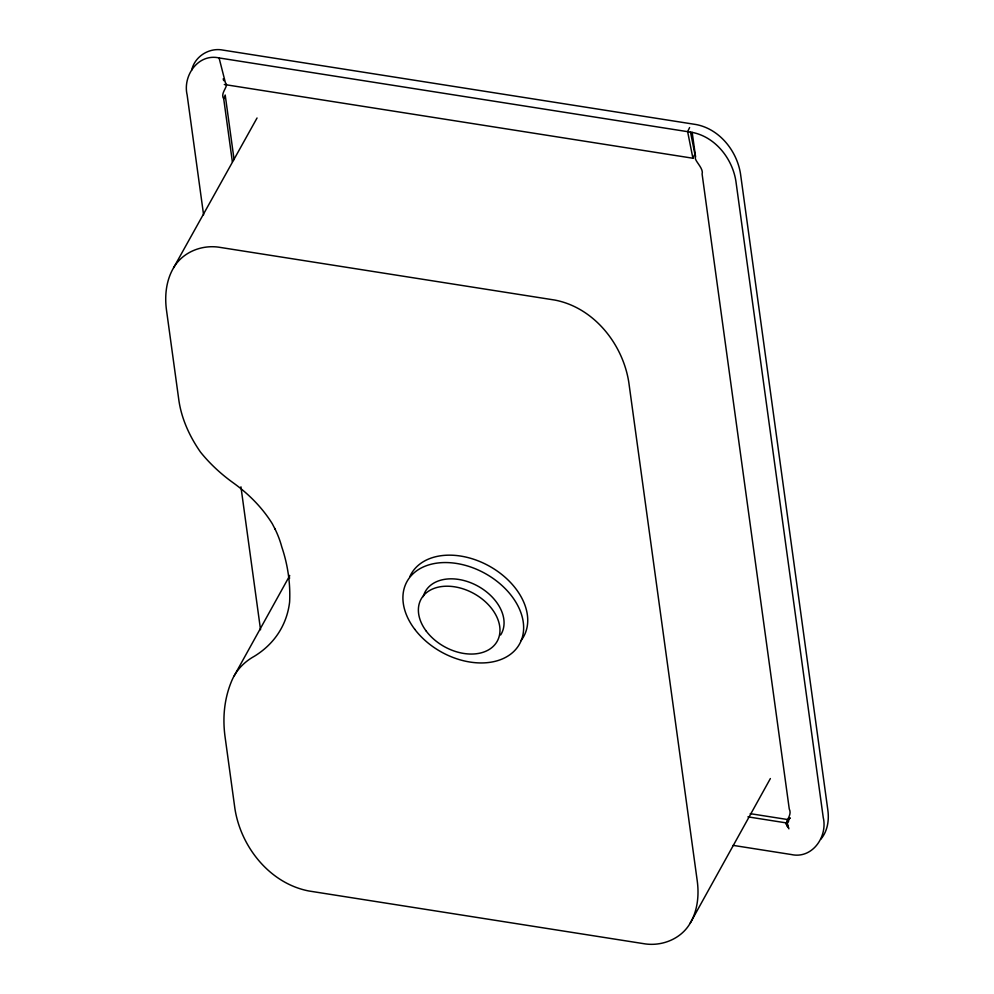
<?xml version="1.0" encoding="UTF-8"?>
<svg xmlns="http://www.w3.org/2000/svg" width="994" height="994" viewBox="0 0 994 994"><rect width="100%" height="100%" fill="white"/><g stroke="black" fill="none" stroke-linecap="round" stroke-linejoin="round"><path stroke-width="1.49" d="M191.693 70.139C194.725 56.335 209.349 47.277 223.078 50.122L696.21 124.561C719.644 129.096 736.989 151.026 740.53 173.975L827.865 810.272C829.22 820.298 827.555 831.257 820.845 839.172M232.372 161.836L223.712 98.804L225.203 95.039L234.075 159.599M689.612 127.543L687.637 131.655L692.905 158.232L224.321 84.502M692.905 158.232L694.881 154.12L690.482 131.966M257.048 117.988L173.602 267.759C166.197 280.333 164.569 295.429 166.433 309.706L178.783 399.687A142.13 99.263 29 0 0 200.54 452.158A127.953 89.361 29 0 0 233.267 482.86A117.031 81.732 29 0 1 272.319 523.776L275.288 529.529A120.038 83.831 29 0 1 281.774 546.911C287.751 564.53 290.559 583.466 289.614 602.041A144.105 100.642 29 0 1 254.315 656.288A97.474 68.077 29 0 0 231.813 680.629A192.612 134.525 29 0 0 225.079 736.939L234.907 808.607C240.809 846.863 269.734 883.405 308.774 890.972L643.292 943.604C661.172 946.835 680.828 939.318 690.134 923.302L770.375 778.55M690.134 923.302C697.527 910.728 699.155 895.619 697.303 881.355L628.817 382.454C622.927 344.197 594.002 307.655 554.963 300.089L220.444 247.456C202.565 244.226 182.896 251.743 173.602 267.759M785.856 823.504L788.59 827.729C782.079 822.237 793.026 816.546 789.261 808.967L702.112 174.074C704.038 168.073 693.191 159.872 695.589 156.791L692.159 132.376L219.078 57.938C198.117 53.229 182.561 75.805 187.133 94.927L203.584 214.803M234.249 675.709L289.739 575.601M747.923 816.857L787.037 823.02L788.453 820.87M788.192 826.3L787.285 823.032L788.739 820.895M789.261 818.969L790.118 817.801L787.571 821.181M786.055 822.982L788.528 819.677L750.234 813.664M786.751 822.311L788.428 820.087M733.112 845.372L791.299 854.529C812.26 859.238 827.816 836.662 823.243 817.54L735.908 181.268C732.404 158.605 715.32 136.861 692.159 132.376M223.439 80.079L223.998 80.738L223.19 78.824M274.717 528.398L275.201 529.355M787.869 826.623L788.901 828.834M219.078 57.938L225.439 82.813C229.477 85.819 219.674 93.038 223.712 98.804M787.347 825.306L787.447 825.964M289.13 575.364L289.552 578.433M240.933 486.836L260.552 629.761M423.245 596.624A43.5 30.379 29 0 1 475.455 584.845A43.5 30.379 29 0 1 500.641 634.967M409.938 576.383A64.374 44.966 29 0 1 490.626 566.866A64.374 44.966 29 0 1 520.993 640.621M426.327 631.227A43.5 30.379 29 0 0 496.553 642.348A43.5 30.379 29 0 0 454.656 586.82A43.5 30.379 29 0 0 426.327 631.227M414.672 629.19A64.374 44.966 29 0 0 518.595 645.603A64.374 44.966 29 0 0 456.544 563.449A64.374 44.966 29 0 0 414.672 629.19"/></g></svg>
